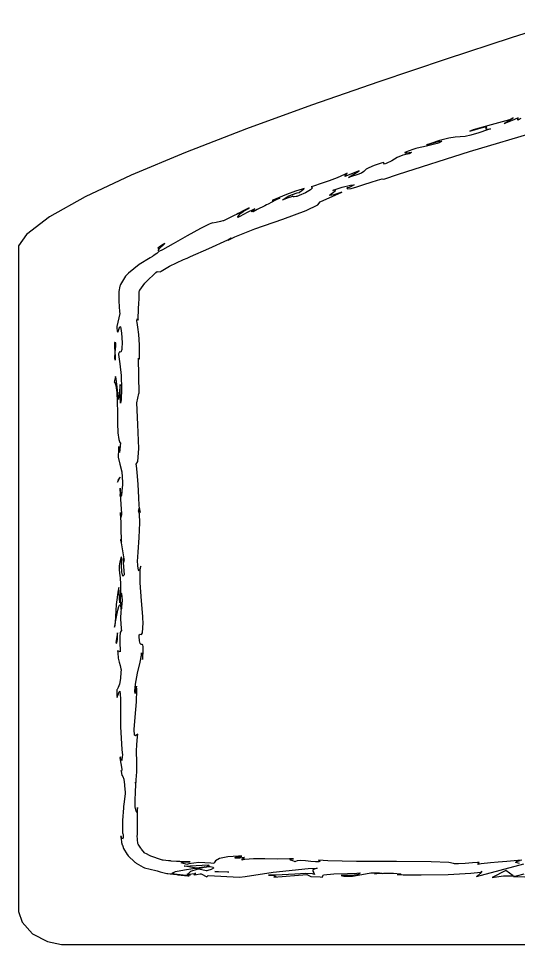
# Model space of a CAD drawing. Extents: x 114 to 248, y 19 to 327.
# Drawn here: x 124.2 to 165.3, y 246.2 to 322.4 of the extents above; entities that cross this region are included whole.
import ezdxf

# ---------------------------------------------------------------- set-up
doc = ezdxf.new("R2010")
doc.units = 0
doc.header["$MEASUREMENT"] = 0

msp = doc.modelspace()

# ---------------------------------------------------------------- linework, layer by layer
at = {"color": 40}
msp.add_lwpolyline([(169.734, 322.406), (164.728, 320.812), (159.374, 319.064), (153.847, 317.205), (148.32, 315.277), (142.966, 313.323), (137.959, 311.384), (133.474, 309.502), (129.683, 307.72), (126.76, 306.079), (124.879, 304.621), (124.214, 303.698), (124.214, 303.389), (124.214, 249.167), (124.214, 248.877), (124.517, 248), (125.35, 247.046), (126.594, 246.404), (127.744, 246.169), (128.129, 246.169), (236.361, 246.169)], dxfattribs=at)
at = {"color": 232}
for points in [[(165.531, 314.18), (165.276, 314.042), (165.312, 314.219), (165.25, 314.193), (164.808, 314.004), (164.262, 313.796), (164.148, 313.76), (164.888, 314.219), (164.597, 314.078), (163.094, 313.647), (161.607, 313.25), (161.326, 313.126), (161.509, 313.187), (162.062, 313.361), (162.477, 313.472), (162.658, 313.494), (162.687, 313.457), (162.653, 313.392), (162.64, 313.33), (162.733, 313.301), (162.947, 313.325), (163.019, 313.337), (162.786, 313.243), (162.081, 312.986), (161.423, 312.791), (160.945, 312.703), (160.548, 312.667), (160.132, 312.633), (159.595, 312.545), (158.838, 312.35), (158.028, 312.091), (157.762, 311.996), (157.874, 312.039), (158.219, 312.143), (158.727, 312.27), (159.016, 312.305), (158.873, 312.197), (158.82, 312.172), (158.652, 312.128), (157.757, 311.905), (156.985, 311.733), (156.88, 311.715), (156.723, 311.661), (156.256, 311.49), (155.988, 311.376), (155.978, 311.34), (156.125, 311.354), (156.334, 311.383), (156.508, 311.398), (156.545, 311.366), (156.4, 311.279), (156.351, 311.256), (156.213, 311.245), (155.808, 311.15), (155.367, 310.953), (154.906, 310.695), (154.457, 310.472), (154.304, 310.408), (154.234, 310.551), (154.04, 310.493), (153.465, 310.303), (153.023, 310.125), (152.801, 309.996), (152.695, 309.894), (152.601, 309.797), (152.414, 309.682), (152.028, 309.529), (151.514, 309.365), (151.342, 309.316), (152.224, 309.879), (151.059, 309.386), (151.235, 309.669), (151.033, 309.573), (150.42, 309.299), (149.767, 309.039), (149.106, 308.811), (148.481, 308.608), (148.273, 308.54), (148.302, 308.54), (148.393, 308.479), (148.233, 308.311), (147.802, 308.065), (147.283, 307.832), (147.108, 307.763), (147.053, 307.749), (146.888, 307.716), (146.801, 307.715), (146.79, 307.738), (146.8, 307.764), (146.772, 307.771), (146.652, 307.734), (146.382, 307.633), (146.027, 307.494), (145.91, 307.446), (145.988, 307.508), (146.455, 307.817), (147.134, 308.055), (147.321, 308.081), (147.329, 308.099), (147.5, 308.24), (147.69, 308.381), (147.708, 308.398), (147.528, 308.355), (147.001, 308.19), (146.265, 307.919), (145.588, 307.64), (145.193, 307.468), (145.062, 307.41), (145.114, 307.428), (145.661, 307.614), (145.697, 307.622), (145.697, 307.622), (145.349, 307.446), (144.735, 307.129), (144.603, 307.057), (144.461, 306.987), (143.845, 306.67), (143.51, 306.494), (143.51, 306.494), (143.47, 306.487), (143.342, 306.525), (143.589, 306.696), (143.651, 306.74), (143.535, 306.688), (143.024, 306.427), (142.407, 306.115), (142.24, 306.035), (142.262, 306.069), (142.318, 306.182), (142.425, 306.331), (142.675, 306.527), (143.06, 306.746), (143.192, 306.81), (143.192, 306.81), (142.861, 306.652), (142.266, 306.353), (142.133, 306.281), (142.001, 306.221), (141.406, 305.925), (141.075, 305.752), (141.075, 305.752), (141.012, 305.752), (140.822, 305.705), (140.458, 305.612), (140.173, 305.544), (140.158, 305.576), (140.159, 305.576), (139.905, 305.482), (139.172, 305.128), (138.086, 304.527), (136.934, 303.86), (136.049, 303.367), (135.749, 303.213), (135.731, 303.196), (135.577, 303.072), (135.298, 302.878), (135.22, 302.824), (135.034, 302.709), (134.13, 302.15), (133.244, 301.431), (133.067, 301.236), (133.023, 301.184), (132.608, 300.514), (132.574, 300.426), (132.556, 300.382), (132.468, 299.94), (132.468, 299.791), (132.468, 299.712), (132.468, 299.533), (132.468, 299.472), (132.468, 299.138), (132.529, 298.248), (132.538, 298.133), (132.292, 297.039), (132.296, 296.945), (132.325, 296.663), (132.372, 296.592), (132.428, 296.709), (132.489, 296.898), (132.552, 297.04), (132.613, 297.019), (132.668, 296.718), (132.707, 296.193), (132.715, 296.017), (132.723, 295.803), (132.709, 295.159), (132.626, 294.945), (132.516, 294.95), (132.438, 294.799), (132.432, 294.746), (132.462, 294.554), (132.549, 293.974), (132.653, 293.014), (132.69, 291.914), (132.647, 291.02), (132.608, 290.725), (132.591, 290.883), (132.564, 291.554), (132.574, 292.096), (132.574, 292.276), (132.574, 292.276), (132.432, 291.042), (132.396, 291.294), (132.318, 292.052), (132.256, 292.74), (132.194, 292.932), (132.102, 292.574), (132.079, 292.453), (132.13, 292.435), (132.223, 292.196), (132.301, 291.626), (132.333, 290.849), (132.344, 289.965), (132.354, 289.083), (132.387, 288.306), (132.464, 287.736), (132.556, 287.497), (132.608, 287.478), (132.504, 286.668), (132.504, 286.734), (132.486, 286.928), (132.468, 287.103), (132.468, 287.161), (132.433, 286.945), (132.417, 286.278), (132.542, 285.728), (132.701, 285.093), (132.76, 284.236), (132.751, 283.95), (132.744, 283.832), (132.717, 283.474), (132.675, 283.144), (132.625, 283.034), (132.581, 283.166), (132.574, 283.21), (132.68, 281.623), (132.68, 281.551), (132.631, 281.332), (132.6, 281.631), (132.608, 281.729), (132.644, 279.294), (132.644, 279.33), (132.661, 279.242), (132.767, 278.585), (132.873, 277.91), (132.891, 277.813), (132.884, 277.761), (132.854, 277.607), (132.837, 277.724), (132.821, 277.922), (132.785, 277.953), (132.785, 277.953), (132.891, 276.614), (132.882, 276.581), (132.793, 276.494), (132.719, 276.812), (132.678, 277.403), (132.673, 277.923), (132.68, 278.095), (132.64, 277.996), (132.541, 277.687), (132.483, 277.356), (132.482, 277.055), (132.516, 276.733), (132.56, 276.344), (132.595, 275.838), (132.595, 275.168), (132.558, 274.505), (132.538, 274.285), (132.468, 275.555), (132.396, 275.353), (132.252, 274.17), (132.159, 272.671), (132.115, 272.308), (132.13, 272.364), (132.164, 272.53), (132.227, 272.882), (132.301, 273.293), (132.38, 273.69), (132.457, 274.002), (132.532, 274.159), (132.595, 274.089), (132.637, 273.813), (132.644, 273.72), (132.635, 273.615), (132.608, 272.988), (132.653, 272.186), (132.68, 271.992), (132.655, 271.992), (132.584, 271.857), (132.547, 271.486), (132.551, 270.936), (132.567, 270.432), (132.574, 270.264), (132.362, 270.334), (132.372, 270.187), (132.42, 269.744), (132.489, 269.399), (132.564, 269.133), (132.628, 268.87), (132.644, 268.781), (132.639, 268.603), (132.593, 268.067), (132.507, 267.609), (132.401, 267.323), (132.319, 267.173), (132.292, 267.123), (132.289, 267.004), (132.293, 266.648), (132.321, 266.514), (132.366, 266.605), (132.423, 266.798), (132.483, 266.974), (132.538, 267.016), (132.582, 266.799), (132.606, 266.355), (132.608, 266.207), (132.591, 265.819), (132.599, 264.09), (132.715, 262.22), (132.751, 261.761), (132.744, 261.651), (132.697, 261.322), (132.644, 261.39), (132.591, 261.593), (132.54, 261.563), (132.538, 261.549), (132.715, 260.597), (132.715, 260.558), (132.679, 260.438), (132.644, 260.478), (132.644, 260.49), (132.651, 260.398), (132.708, 260.119), (132.785, 259.993), (132.862, 259.782), (132.917, 259.31), (132.927, 259.151), (132.961, 259.107), (132.983, 258.578), (132.883, 257.732), (132.857, 257.528), (132.847, 257.431), (132.759, 256.363), (132.751, 256.257), (132.751, 256.099), (132.751, 255.743), (132.751, 255.623), (132.751, 255.545), (132.775, 255.332), (132.785, 255.305), (132.821, 255.165), (132.821, 255.058), (132.821, 255.05), (132.821, 255.022), (132.821, 255.022), (132.821, 254.988), (132.814, 254.952), (132.767, 254.847), (132.723, 254.9), (132.715, 254.918), (132.715, 254.936), (132.68, 254.976), (132.68, 254.988), (132.68, 255.058), (132.671, 255.068), (132.617, 255.068), (132.608, 255.058), (132.617, 254.999), (132.644, 254.817), (132.671, 254.653), (132.68, 254.599), (132.689, 254.573), (132.741, 254.371), (132.751, 254.353), (132.759, 254.336), (132.821, 254.19), (132.821, 254.14), (132.847, 254.08), (133.146, 253.577), (133.174, 253.541), (133.234, 253.463), (133.79, 252.942), (133.843, 252.906), (133.896, 252.871), (134.452, 252.546), (134.515, 252.519), (134.585, 252.493), (135.493, 252.254), (135.607, 252.236), (135.607, 252.236), (135.854, 252.157), (136.313, 252.042), (136.419, 252.024), (136.497, 252.024), (136.677, 251.99), (136.737, 251.99), (136.798, 251.99), (136.966, 251.963), (136.984, 251.954), (137.045, 251.954), (137.231, 251.919), (137.231, 251.919), (137.129, 251.936), (136.837, 252.052), (137.133, 252.184), (137.864, 252.316), (138.552, 252.417), (138.782, 252.448), (138.684, 252.466), (137.882, 252.616), (137.83, 252.625), (139.806, 252.729), (139.825, 252.728), (139.875, 252.651), (139.602, 252.546), (139.524, 252.519), (139.558, 252.528), (139.849, 252.581), (139.876, 252.589), (139.963, 252.581), (140.221, 252.524), (140.251, 252.44), (140.05, 252.341), (139.788, 252.259), (139.7, 252.236), (139.638, 252.246), (139.047, 252.368), (138.994, 252.377), (138.87, 252.342), (138.345, 252.166), (138.14, 251.964), (138.148, 251.954), (138.183, 251.963), (138.72, 252.016), (138.782, 252.024), (138.746, 252.016), (138.642, 251.919), (138.642, 251.919), (138.658, 251.911), (138.848, 251.927), (139.161, 251.981), (139.241, 251.99), (139.7, 251.743), (139.806, 251.847), (142.382, 251.707), (142.839, 251.769), (145.162, 252.131), (148.033, 252.422), (148.766, 252.448), (148.679, 252.429), (148.43, 252.321), (148.409, 252.198), (148.512, 252.067), (148.565, 251.95), (148.555, 251.919), (148.384, 251.972), (147.836, 252.009), (146.932, 251.967), (145.894, 251.894), (145.057, 251.871), (144.779, 251.883), (144.884, 251.879), (145.203, 251.846), (145.361, 251.795), (145.335, 251.745), (145.237, 251.713), (145.204, 251.707), (147.92, 251.919), (147.919, 251.918), (148.263, 251.774), (149.013, 251.725), (149.189, 251.707), (149.185, 251.71), (149.297, 251.897), (150.133, 251.977), (151.273, 252.01), (152.039, 252.036), (152.294, 252.06), (152.301, 252.049), (152.269, 251.977), (152.047, 251.901), (151.559, 251.852), (150.946, 251.843), (150.742, 251.847), (150.972, 251.805), (151.687, 251.792), (152.435, 251.923), (153.181, 252.063), (153.896, 252.063), (154.128, 252.024), (153.97, 252.024), (153.529, 251.999), (153.494, 251.99), (153.675, 252.014), (154.227, 252.039), (155.05, 252.034), (155.641, 251.99), (155.681, 251.919), (155.681, 251.919), (155.363, 251.919), (155.853, 251.912), (157.327, 251.909), (159.538, 251.941), (161.4, 252.034), (162.234, 252.13), (162.314, 252.2), (162.319, 252.195), (162.168, 252.003), (161.924, 251.795), (161.889, 251.777), (165.77, 252.801)], [(165.593, 253.118), (165.286, 253.083), (164.366, 252.994), (163.661, 252.942), (163.023, 252.891), (162.252, 252.8), (161.995, 252.765), (162.101, 252.906), (161.961, 252.906), (161.542, 252.881), (160.937, 252.832), (160.384, 252.802), (160.079, 252.811), (159.985, 252.835), (159.614, 252.907), (158.159, 252.965), (155.301, 252.991), (152.007, 253.01), (149.654, 253.068), (148.872, 253.118), (148.909, 253.097), (149.009, 253.004), (148.907, 252.962), (148.632, 252.972), (148.251, 253.009), (147.826, 253.051), (147.428, 253.074), (147.119, 253.057), (146.98, 253.009), (146.968, 252.978), (146.921, 253.001), (146.771, 253.046), (146.592, 253.101), (146.564, 253.157), (146.76, 253.213), (146.826, 253.224), (146.503, 253.208), (145.533, 253.198), (144.483, 253.224), (143.546, 253.224), (142.827, 253.162), (142.592, 253.118), (142.592, 253.118), (142.699, 253.238), (142.805, 253.33), (142.805, 253.33), (142.769, 253.322), (142.425, 253.286), (142.045, 253.286), (141.993, 253.294), (141.993, 253.294), (142.094, 253.365), (142.513, 253.419), (142.592, 253.435), (142.298, 253.435), (141.414, 253.381), (140.74, 253.242), (140.41, 253.049), (140.293, 252.893), (140.265, 252.835), (140.017, 252.871), (139.047, 252.921), (138.219, 252.809), (138.042, 252.765), (137.973, 252.786), (137.768, 252.838), (137.6, 252.899), (137.724, 252.944), (138.175, 252.973), (138.325, 252.978), (138.086, 252.978), (137.477, 253.004), (137.371, 253.012), (137.203, 253.012), (136.754, 253.039), (136.701, 253.048), (136.542, 253.048), (136.119, 253.11), (136.066, 253.118), (135.96, 253.136), (135.104, 253.445), (135.044, 253.471), (134.982, 253.507), (134.735, 253.643), (134.593, 253.693), (134.585, 253.683), (134.575, 253.701), (134.328, 254.026), (134.302, 254.07), (134.275, 254.106), (134.064, 254.415), (134.056, 254.423), (134.028, 254.485), (133.975, 255.129), (133.985, 255.199), (133.985, 255.367), (133.985, 255.744), (133.985, 255.87), (133.985, 256.039), (133.985, 256.545), (133.985, 257.23), (133.985, 257.458), (133.949, 257.035), (133.897, 257.143), (133.818, 257.506), (133.803, 258.049), (133.835, 258.711), (133.849, 259.333), (133.843, 259.538), (133.879, 259.504), (133.894, 259.722), (133.936, 260.372), (133.955, 260.926), (133.951, 261.27), (133.936, 261.51), (133.922, 261.749), (133.923, 262.089), (133.951, 262.635), (134.001, 263.277), (134.02, 263.489), (133.843, 263.349), (133.762, 263.405), (133.725, 263.864), (133.799, 264.88), (133.912, 266.153), (133.943, 267.123), (133.915, 267.442), (133.809, 266.84), (133.779, 267.028), (133.826, 267.612), (134.006, 268.516), (134.22, 269.42), (134.33, 269.999), (134.338, 270.192), (134.338, 270.192), (134.372, 270.069), (134.399, 269.69), (134.408, 269.628), (134.424, 269.801), (134.459, 270.315), (134.463, 270.687), (134.431, 270.841), (134.372, 270.871), (134.301, 270.873), (134.229, 270.939), (134.166, 271.162), (134.13, 271.52), (134.126, 271.639), (134.134, 271.666), (134.22, 271.726), (134.324, 271.693), (134.408, 271.818), (134.444, 272.24), (134.444, 272.38), (134.47, 272.522), (134.431, 273.167), (134.314, 274.467), (134.22, 275.958), (134.222, 276.984), (134.268, 277.319), (134.249, 277.259), (134.193, 277.074), (134.13, 276.936), (134.074, 277.017), (134.028, 277.322), (134.02, 277.424), (134.011, 277.688), (134.056, 278.481), (134.148, 279.687), (134.193, 280.873), (134.151, 281.63), (134.092, 281.869), (134.1, 281.905), (134.145, 282.082), (134.162, 282.082), (134.145, 282.305), (134.107, 282.972), (134.046, 284.044), (133.972, 285.043), (133.914, 285.574), (133.879, 285.714), (134.028, 285.935), (134.095, 287.001), (134.028, 288.969), (133.948, 290.765), (134.094, 291.538), (134.126, 291.535), (134.092, 294.429), (134.162, 294.357), (134.167, 294.652), (134.158, 295.534), (134.108, 296.379), (134.032, 296.998), (133.97, 297.374), (133.949, 297.498), (133.954, 297.551), (134.002, 297.706), (134.046, 297.578), (134.056, 297.568), (134.064, 297.736), (134.116, 299.085), (134.126, 299.192), (134.126, 299.341), (134.126, 299.679), (134.126, 299.791), (134.126, 299.809), (134.126, 299.861), (134.126, 299.861), (134.126, 299.897), (134.126, 299.923), (134.162, 299.982), (134.162, 300.002), (134.188, 300.046), (134.593, 300.612), (134.655, 300.673), (134.716, 300.735), (135.501, 301.501), (135.607, 301.589), (135.89, 301.555), (135.942, 301.608), (136.639, 302.014), (137.794, 302.561), (138.077, 302.683), (138.35, 302.808), (139.867, 303.473), (141.418, 304.192), (141.71, 304.341), (141.71, 304.297), (141.508, 304.192), (141.464, 304.165), (141.989, 304.439), (143.649, 305.103), (145.939, 305.894), (147.877, 306.607), (148.819, 307.067), (149.013, 307.305), (150.813, 308.115), (150.643, 308.059), (150.132, 307.899), (149.823, 307.832), (149.783, 307.87), (149.913, 307.976), (150.107, 308.109), (150.265, 308.226), (150.288, 308.289), (150.124, 308.271), (150.071, 308.258), (150.254, 308.336), (150.83, 308.519), (151.522, 308.685), (151.823, 308.7), (151.518, 308.543), (151.412, 308.504), (151.235, 308.468), (151.227, 308.459), (151.273, 308.379), (151.57, 308.422), (152.046, 308.556), (152.62, 308.743), (153.21, 308.939), (153.735, 309.105), (154.116, 309.197), (154.269, 309.185), (154.27, 309.174), (155.451, 309.589), (161.308, 311.451), (167.022, 313.17)], [(165.409, 252.826), (165.112, 252.911), (165.152, 253.004), (165.482, 253.096)], [(165.779, 251.963), (165.138, 251.794), (164.924, 251.777), (165.056, 251.769), (165.84, 251.739)]]:
    msp.add_lwpolyline(points, dxfattribs=at)
for points in [[(135.749, 303.425), (136.242, 303.882), (136.13, 303.82), (135.798, 303.617), (135.678, 303.509), (135.716, 303.471), (135.751, 303.433), (135.749, 303.425)], [(135.679, 303.319), (135.713, 303.353), (135.722, 303.363), (135.749, 303.41), (135.749, 303.425), (135.679, 303.319)], [(132.115, 295.734), (132.115, 295.373), (132.151, 294.559), (132.151, 294.287), (132.144, 294.452), (132.165, 294.945), (132.212, 295.421), (132.219, 295.693), (132.133, 295.742), (132.115, 295.734)], [(132.398, 284.445), (132.362, 284.233), (132.574, 284.656), (132.398, 284.445)], [(132.608, 283.21), (132.574, 283.74), (132.574, 283.607), (132.599, 283.238), (132.608, 283.21)], [(134.232, 281.729), (134.222, 281.809), (134.149, 282.186), (134.126, 282.186), (134.134, 282.098), (134.178, 281.799), (134.232, 281.729), (134.232, 281.729)], [(132.608, 279.436), (132.68, 279.33), (132.662, 279.372), (132.617, 279.502), (132.608, 279.452), (132.608, 279.436)], [(132.68, 273.792), (132.671, 273.88), (132.608, 274.489), (132.617, 275.06), (132.644, 275.131), (132.689, 275.026), (132.741, 274.527), (132.689, 273.941), (132.68, 273.792)], [(132.221, 271.04), (132.292, 270.969), (132.308, 271.005), (132.352, 271.274), (132.362, 271.68), (132.362, 271.815), (132.221, 271.04)], [(138.782, 252.448), (138.835, 252.448), (138.955, 252.413), (138.994, 252.413), (139.039, 252.422), (139.48, 252.545), (139.524, 252.553), (139.47, 252.545), (138.844, 252.458), (138.782, 252.448)], [(138.253, 251.813), (137.267, 251.919), (137.319, 251.911), (138.139, 251.823), (138.253, 251.813)], [(138.325, 251.883), (138.297, 251.893), (138.183, 251.966), (138.183, 251.99), (138.152, 251.984), (138.067, 251.937), (138.26, 251.891), (138.325, 251.883)], [(141.5, 252.13), (141.428, 252.113), (140.484, 252.149), (140.37, 252.166), (140.652, 252.166), (141.394, 252.14), (141.5, 252.13)], [(163.16, 251.671), (163.344, 251.715), (164.09, 251.821), (164.746, 251.823), (164.888, 251.813), (164.288, 252.272), (163.16, 251.671)]]:
    msp.add_lwpolyline(points, close=True, dxfattribs=at)

doc.saveas('drawing.dxf')
